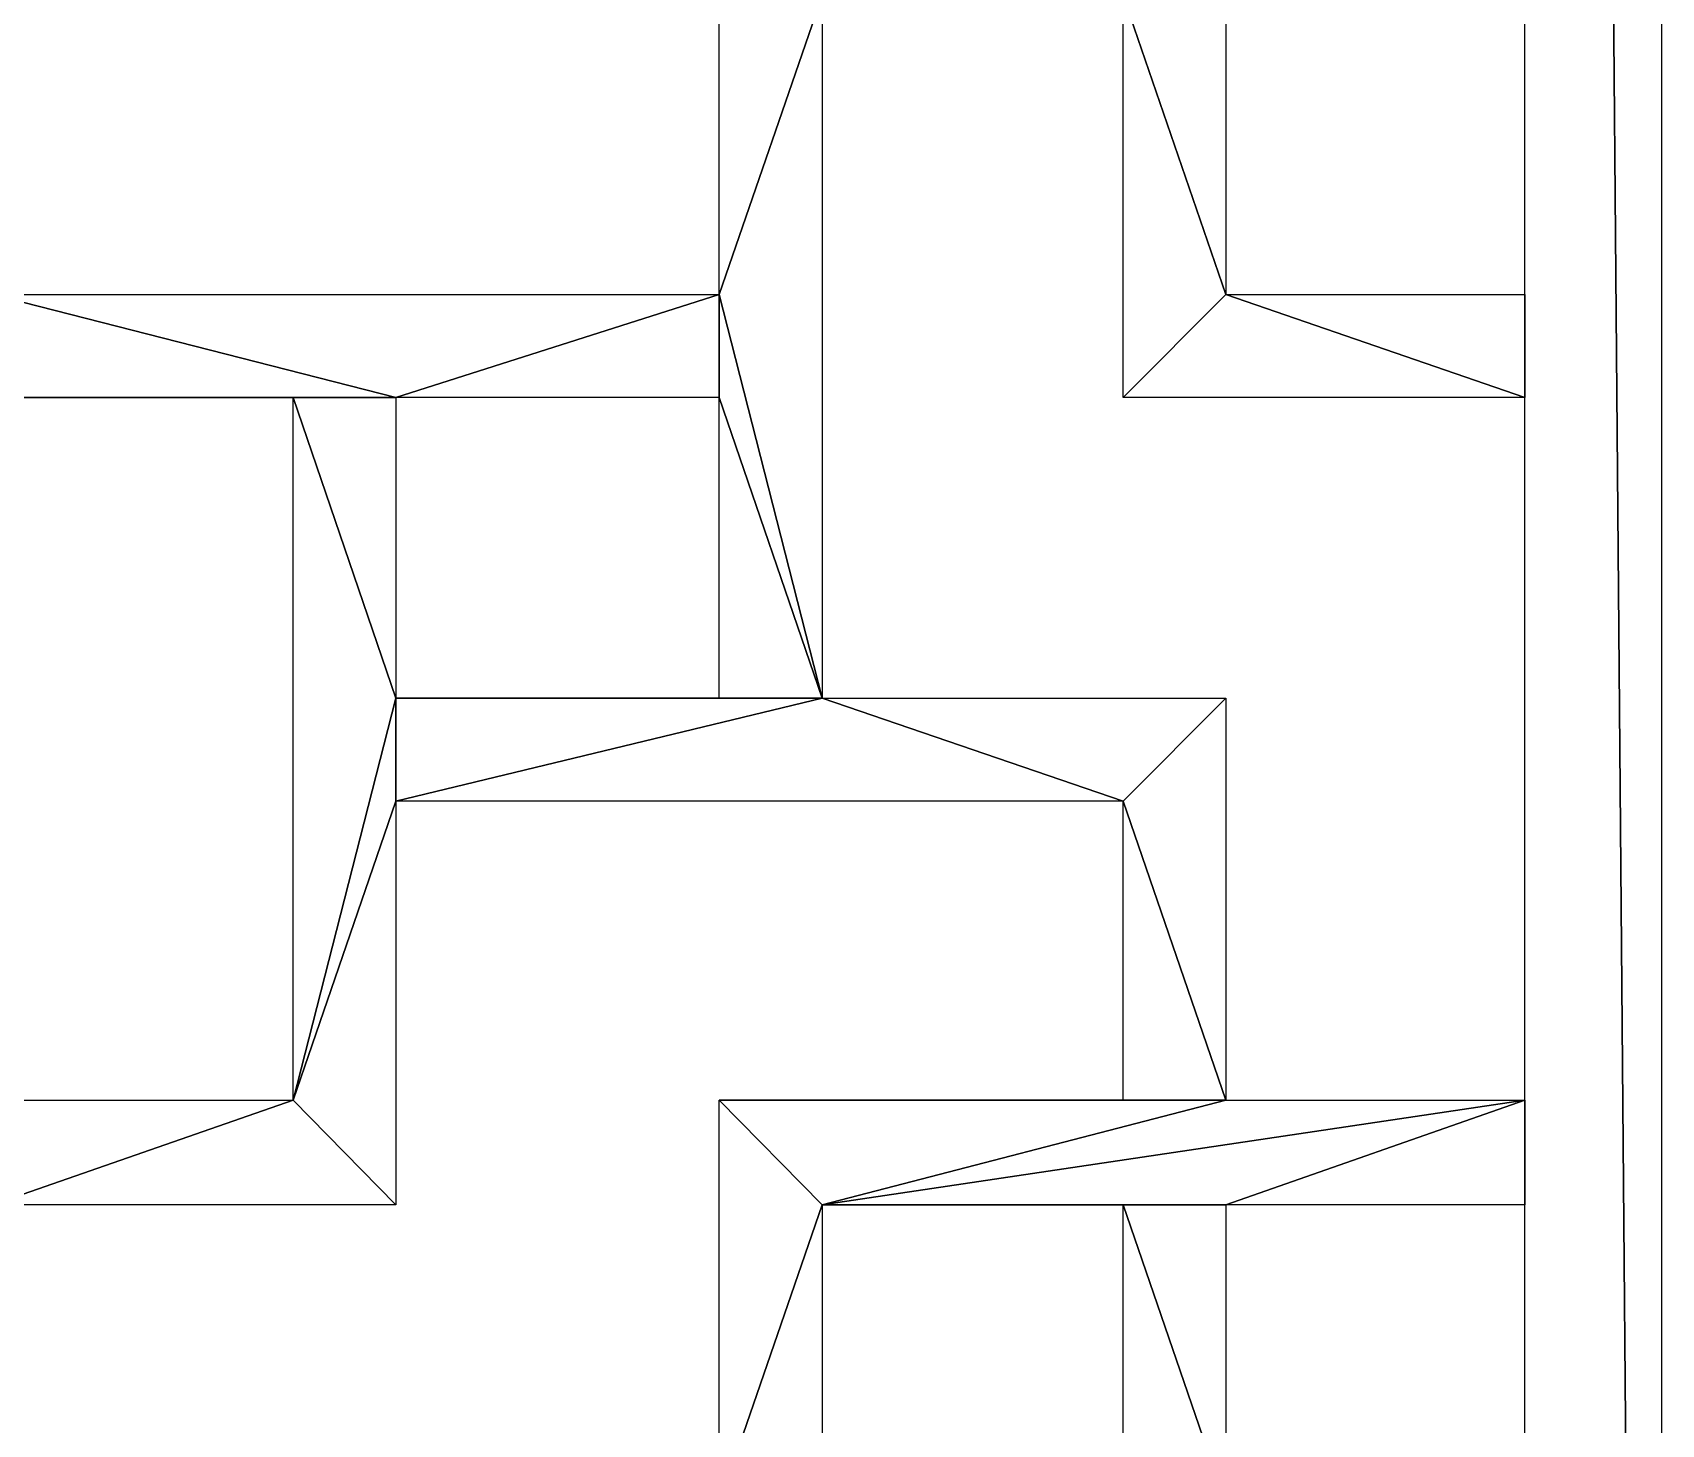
# Model space of a CAD drawing. Header units: centimetres. Extents: x -27.5 to -18.9, y -9.4 to 9.5.
# Drawn here: x -20.774 to -18.888, y -4.494 to -2.883 of the extents above; entities that cross this region are included whole.
import ezdxf

# ---------------------------------------------------------------- set-up
doc = ezdxf.new("R2010")
doc.units = ezdxf.units.CM
doc.header["$MEASUREMENT"] = 0
doc.layers.add('layer 1', color=7, linetype='Continuous')

msp = doc.modelspace()

# ---------------------------------------------------------------- linework, layer by layer
at = {"layer": 'layer 1', "color": 250}
for points in [[(-18.88772, 9.47963), (-18.88772, 9.47963), (-19.04571, 9.3217), (-19.04571, 9.3217), (-19.04571, 9.3217), (-19.04571, 9.3217), (-18.88772, -9.3973), (-18.88772, -9.3973), (-18.88772, -9.3973), (-18.88772, -9.3973), (-18.88772, 9.47963), (-18.88772, 9.47963)], [(-18.88772, 9.47963), (-18.88772, 9.47963), (-19.04571, 9.3217), (-19.04571, 9.3217), (-19.04571, 9.3217), (-19.04571, 9.3217), (-18.88772, -9.3973), (-18.88772, -9.3973), (-18.88772, -9.3973), (-18.88772, -9.3973), (-18.88772, 9.47963), (-18.88772, 9.47963)], [(-19.04571, 9.3217), (-19.04571, 9.3217), (-19.04571, -9.23937), (-19.04571, -9.23937), (-19.04571, -9.23937), (-19.04571, -9.23937), (-18.88772, -9.3973), (-18.88772, -9.3973), (-18.88772, -9.3973), (-18.88772, -9.3973), (-19.04571, 9.3217), (-19.04571, 9.3217)], [(-19.04571, 9.3217), (-19.04571, 9.3217), (-19.04571, -9.23937), (-19.04571, -9.23937), (-19.04571, -9.23937), (-19.04571, -9.23937), (-18.88772, -9.3973), (-18.88772, -9.3973), (-18.88772, -9.3973), (-18.88772, -9.3973), (-19.04571, 9.3217), (-19.04571, 9.3217)], [(-19.97847, -2.71918), (-19.97847, -2.71918), (-19.97847, -3.18648), (-19.97847, -3.18648), (-19.97847, -3.18648), (-19.97847, -3.18648), (-19.85946, -2.84033), (-19.85946, -2.84033), (-19.85946, -2.84033), (-19.85946, -2.84033), (-19.97847, -2.71918), (-19.97847, -2.71918)], [(-19.97847, -2.71918), (-19.97847, -2.71918), (-19.97847, -3.18648), (-19.97847, -3.18648), (-19.97847, -3.18648), (-19.97847, -3.18648), (-19.85946, -2.84033), (-19.85946, -2.84033), (-19.85946, -2.84033), (-19.85946, -2.84033), (-19.97847, -2.71918), (-19.97847, -2.71918)], [(-19.85946, -2.84033), (-19.85946, -2.84033), (-19.97847, -3.18648), (-19.97847, -3.18648), (-19.97847, -3.18648), (-19.97847, -3.18648), (-19.85946, -3.65374), (-19.85946, -3.65374), (-19.85946, -3.65374), (-19.85946, -3.65374), (-19.85946, -2.84033), (-19.85946, -2.84033)], [(-19.85946, -2.84033), (-19.85946, -2.84033), (-19.97847, -3.18648), (-19.97847, -3.18648), (-19.97847, -3.18648), (-19.97847, -3.18648), (-19.85946, -3.65374), (-19.85946, -3.65374), (-19.85946, -3.65374), (-19.85946, -3.65374), (-19.85946, -2.84033), (-19.85946, -2.84033)], [(-19.51101, -2.84033), (-19.51101, -2.84033), (-19.51101, -3.30543), (-19.51101, -3.30543), (-19.51101, -3.30543), (-19.51101, -3.30543), (-19.39197, -3.18648), (-19.39197, -3.18648), (-19.39197, -3.18648), (-19.39197, -3.18648), (-19.51101, -2.84033), (-19.51101, -2.84033)], [(-19.51101, -2.84033), (-19.51101, -2.84033), (-19.51101, -3.30543), (-19.51101, -3.30543), (-19.51101, -3.30543), (-19.51101, -3.30543), (-19.39197, -3.18648), (-19.39197, -3.18648), (-19.39197, -3.18648), (-19.39197, -3.18648), (-19.51101, -2.84033), (-19.51101, -2.84033)], [(-19.39197, -2.84033), (-19.39197, -2.84033), (-19.51101, -2.84033), (-19.51101, -2.84033), (-19.51101, -2.84033), (-19.51101, -2.84033), (-19.39197, -3.18648), (-19.39197, -3.18648), (-19.39197, -3.18648), (-19.39197, -3.18648), (-19.39197, -2.84033), (-19.39197, -2.84033)], [(-19.39197, -2.84033), (-19.39197, -2.84033), (-19.51101, -2.84033), (-19.51101, -2.84033), (-19.51101, -2.84033), (-19.51101, -2.84033), (-19.39197, -3.18648), (-19.39197, -3.18648), (-19.39197, -3.18648), (-19.39197, -3.18648), (-19.39197, -2.84033), (-19.39197, -2.84033)], [(-20.82037, -3.18648), (-20.82037, -3.18648), (-20.93721, -3.30543), (-20.93721, -3.30543), (-20.93721, -3.30543), (-20.93721, -3.30543), (-20.35287, -3.30543), (-20.35287, -3.30543), (-20.35287, -3.30543), (-20.35287, -3.30543), (-20.82037, -3.18648), (-20.82037, -3.18648)], [(-20.82037, -3.18648), (-20.82037, -3.18648), (-20.93721, -3.30543), (-20.93721, -3.30543), (-20.93721, -3.30543), (-20.93721, -3.30543), (-20.35287, -3.30543), (-20.35287, -3.30543), (-20.35287, -3.30543), (-20.35287, -3.30543), (-20.82037, -3.18648), (-20.82037, -3.18648)], [(-20.35287, -3.30543), (-20.35287, -3.30543), (-19.97847, -3.18648), (-19.97847, -3.18648), (-19.97847, -3.18648), (-19.97847, -3.18648), (-20.82037, -3.18648), (-20.82037, -3.18648), (-20.82037, -3.18648), (-20.82037, -3.18648), (-20.35287, -3.30543), (-20.35287, -3.30543)], [(-20.35287, -3.30543), (-20.35287, -3.30543), (-19.97847, -3.18648), (-19.97847, -3.18648), (-19.97847, -3.18648), (-19.97847, -3.18648), (-20.82037, -3.18648), (-20.82037, -3.18648), (-20.82037, -3.18648), (-20.82037, -3.18648), (-20.35287, -3.30543), (-20.35287, -3.30543)], [(-19.97847, -3.18648), (-19.97847, -3.18648), (-20.35287, -3.30543), (-20.35287, -3.30543), (-20.35287, -3.30543), (-20.35287, -3.30543), (-19.97847, -3.30543), (-19.97847, -3.30543), (-19.97847, -3.30543), (-19.97847, -3.30543), (-19.97847, -3.18648), (-19.97847, -3.18648)], [(-19.97847, -3.18648), (-19.97847, -3.18648), (-20.35287, -3.30543), (-20.35287, -3.30543), (-20.35287, -3.30543), (-20.35287, -3.30543), (-19.97847, -3.30543), (-19.97847, -3.30543), (-19.97847, -3.30543), (-19.97847, -3.30543), (-19.97847, -3.18648), (-19.97847, -3.18648)], [(-19.97847, -3.18648), (-19.97847, -3.18648), (-19.97847, -3.30543), (-19.97847, -3.30543), (-19.97847, -3.30543), (-19.97847, -3.30543), (-19.85946, -3.65374), (-19.85946, -3.65374), (-19.85946, -3.65374), (-19.85946, -3.65374), (-19.97847, -3.18648), (-19.97847, -3.18648)], [(-19.97847, -3.18648), (-19.97847, -3.18648), (-19.97847, -3.30543), (-19.97847, -3.30543), (-19.97847, -3.30543), (-19.97847, -3.30543), (-19.85946, -3.65374), (-19.85946, -3.65374), (-19.85946, -3.65374), (-19.85946, -3.65374), (-19.97847, -3.18648), (-19.97847, -3.18648)], [(-19.39197, -3.18648), (-19.39197, -3.18648), (-19.51101, -3.30543), (-19.51101, -3.30543), (-19.51101, -3.30543), (-19.51101, -3.30543), (-19.04571, -3.30543), (-19.04571, -3.30543), (-19.04571, -3.30543), (-19.04571, -3.30543), (-19.39197, -3.18648), (-19.39197, -3.18648)], [(-19.39197, -3.18648), (-19.39197, -3.18648), (-19.51101, -3.30543), (-19.51101, -3.30543), (-19.51101, -3.30543), (-19.51101, -3.30543), (-19.04571, -3.30543), (-19.04571, -3.30543), (-19.04571, -3.30543), (-19.04571, -3.30543), (-19.39197, -3.18648), (-19.39197, -3.18648)], [(-19.04571, -3.18648), (-19.04571, -3.18648), (-19.39197, -3.18648), (-19.39197, -3.18648), (-19.39197, -3.18648), (-19.39197, -3.18648), (-19.04571, -3.30543), (-19.04571, -3.30543), (-19.04571, -3.30543), (-19.04571, -3.30543), (-19.04571, -3.18648), (-19.04571, -3.18648)], [(-19.04571, -3.18648), (-19.04571, -3.18648), (-19.39197, -3.18648), (-19.39197, -3.18648), (-19.39197, -3.18648), (-19.39197, -3.18648), (-19.04571, -3.30543), (-19.04571, -3.30543), (-19.04571, -3.30543), (-19.04571, -3.30543), (-19.04571, -3.18648), (-19.04571, -3.18648)], [(-20.35287, -3.30543), (-20.35287, -3.30543), (-20.93721, -3.30543), (-20.93721, -3.30543), (-20.93721, -3.30543), (-20.93721, -3.30543), (-20.47191, -3.30543), (-20.47191, -3.30543), (-20.47191, -3.30543), (-20.47191, -3.30543), (-20.35287, -3.30543), (-20.35287, -3.30543)], [(-20.35287, -3.30543), (-20.35287, -3.30543), (-20.93721, -3.30543), (-20.93721, -3.30543), (-20.93721, -3.30543), (-20.93721, -3.30543), (-20.47191, -3.30543), (-20.47191, -3.30543), (-20.47191, -3.30543), (-20.47191, -3.30543), (-20.35287, -3.30543), (-20.35287, -3.30543)], [(-20.47191, -3.30543), (-20.47191, -3.30543), (-20.47191, -4.11884), (-20.47191, -4.11884), (-20.47191, -4.11884), (-20.47191, -4.11884), (-20.35287, -3.65374), (-20.35287, -3.65374), (-20.35287, -3.65374), (-20.35287, -3.65374), (-20.47191, -3.30543), (-20.47191, -3.30543)], [(-20.47191, -3.30543), (-20.47191, -3.30543), (-20.47191, -4.11884), (-20.47191, -4.11884), (-20.47191, -4.11884), (-20.47191, -4.11884), (-20.35287, -3.65374), (-20.35287, -3.65374), (-20.35287, -3.65374), (-20.35287, -3.65374), (-20.47191, -3.30543), (-20.47191, -3.30543)], [(-20.35287, -3.30543), (-20.35287, -3.30543), (-20.47191, -3.30543), (-20.47191, -3.30543), (-20.47191, -3.30543), (-20.47191, -3.30543), (-20.35287, -3.65374), (-20.35287, -3.65374), (-20.35287, -3.65374), (-20.35287, -3.65374), (-20.35287, -3.30543), (-20.35287, -3.30543)], [(-20.35287, -3.30543), (-20.35287, -3.30543), (-20.47191, -3.30543), (-20.47191, -3.30543), (-20.47191, -3.30543), (-20.47191, -3.30543), (-20.35287, -3.65374), (-20.35287, -3.65374), (-20.35287, -3.65374), (-20.35287, -3.65374), (-20.35287, -3.30543), (-20.35287, -3.30543)], [(-19.97847, -3.30543), (-19.97847, -3.30543), (-19.97847, -3.65374), (-19.97847, -3.65374), (-19.97847, -3.65374), (-19.97847, -3.65374), (-19.85946, -3.65374), (-19.85946, -3.65374), (-19.85946, -3.65374), (-19.85946, -3.65374), (-19.97847, -3.30543), (-19.97847, -3.30543)], [(-19.97847, -3.30543), (-19.97847, -3.30543), (-19.97847, -3.65374), (-19.97847, -3.65374), (-19.97847, -3.65374), (-19.97847, -3.65374), (-19.85946, -3.65374), (-19.85946, -3.65374), (-19.85946, -3.65374), (-19.85946, -3.65374), (-19.97847, -3.30543), (-19.97847, -3.30543)], [(-20.35287, -3.65374), (-20.35287, -3.65374), (-20.47191, -4.11884), (-20.47191, -4.11884), (-20.47191, -4.11884), (-20.47191, -4.11884), (-20.35287, -3.77273), (-20.35287, -3.77273), (-20.35287, -3.77273), (-20.35287, -3.77273), (-20.35287, -3.65374), (-20.35287, -3.65374)], [(-20.35287, -3.65374), (-20.35287, -3.65374), (-20.47191, -4.11884), (-20.47191, -4.11884), (-20.47191, -4.11884), (-20.47191, -4.11884), (-20.35287, -3.77273), (-20.35287, -3.77273), (-20.35287, -3.77273), (-20.35287, -3.77273), (-20.35287, -3.65374), (-20.35287, -3.65374)], [(-19.85946, -3.65374), (-19.85946, -3.65374), (-20.35287, -3.77273), (-20.35287, -3.77273), (-20.35287, -3.77273), (-20.35287, -3.77273), (-19.51101, -3.77273), (-19.51101, -3.77273), (-19.51101, -3.77273), (-19.51101, -3.77273), (-19.85946, -3.65374), (-19.85946, -3.65374)], [(-19.85946, -3.65374), (-19.85946, -3.65374), (-20.35287, -3.77273), (-20.35287, -3.77273), (-20.35287, -3.77273), (-20.35287, -3.77273), (-19.51101, -3.77273), (-19.51101, -3.77273), (-19.51101, -3.77273), (-19.51101, -3.77273), (-19.85946, -3.65374), (-19.85946, -3.65374)], [(-20.35287, -3.65374), (-20.35287, -3.65374), (-20.35287, -3.77273), (-20.35287, -3.77273), (-20.35287, -3.77273), (-20.35287, -3.77273), (-19.85946, -3.65374), (-19.85946, -3.65374), (-19.85946, -3.65374), (-19.85946, -3.65374), (-20.35287, -3.65374), (-20.35287, -3.65374)], [(-20.35287, -3.65374), (-20.35287, -3.65374), (-20.35287, -3.77273), (-20.35287, -3.77273), (-20.35287, -3.77273), (-20.35287, -3.77273), (-19.85946, -3.65374), (-19.85946, -3.65374), (-19.85946, -3.65374), (-19.85946, -3.65374), (-20.35287, -3.65374), (-20.35287, -3.65374)], [(-19.97847, -3.65374), (-19.97847, -3.65374), (-20.35287, -3.65374), (-20.35287, -3.65374), (-20.35287, -3.65374), (-20.35287, -3.65374), (-19.85946, -3.65374), (-19.85946, -3.65374), (-19.85946, -3.65374), (-19.85946, -3.65374), (-19.97847, -3.65374), (-19.97847, -3.65374)], [(-19.97847, -3.65374), (-19.97847, -3.65374), (-20.35287, -3.65374), (-20.35287, -3.65374), (-20.35287, -3.65374), (-20.35287, -3.65374), (-19.85946, -3.65374), (-19.85946, -3.65374), (-19.85946, -3.65374), (-19.85946, -3.65374), (-19.97847, -3.65374), (-19.97847, -3.65374)], [(-19.85946, -3.65374), (-19.85946, -3.65374), (-19.51101, -3.77273), (-19.51101, -3.77273), (-19.51101, -3.77273), (-19.51101, -3.77273), (-19.39197, -3.65374), (-19.39197, -3.65374), (-19.39197, -3.65374), (-19.39197, -3.65374), (-19.85946, -3.65374), (-19.85946, -3.65374)], [(-19.85946, -3.65374), (-19.85946, -3.65374), (-19.51101, -3.77273), (-19.51101, -3.77273), (-19.51101, -3.77273), (-19.51101, -3.77273), (-19.39197, -3.65374), (-19.39197, -3.65374), (-19.39197, -3.65374), (-19.39197, -3.65374), (-19.85946, -3.65374), (-19.85946, -3.65374)], [(-19.39197, -3.65374), (-19.39197, -3.65374), (-19.51101, -3.77273), (-19.51101, -3.77273), (-19.51101, -3.77273), (-19.51101, -3.77273), (-19.39197, -4.11884), (-19.39197, -4.11884), (-19.39197, -4.11884), (-19.39197, -4.11884), (-19.39197, -3.65374), (-19.39197, -3.65374)], [(-19.39197, -3.65374), (-19.39197, -3.65374), (-19.51101, -3.77273), (-19.51101, -3.77273), (-19.51101, -3.77273), (-19.51101, -3.77273), (-19.39197, -4.11884), (-19.39197, -4.11884), (-19.39197, -4.11884), (-19.39197, -4.11884), (-19.39197, -3.65374), (-19.39197, -3.65374)], [(-20.35287, -3.77273), (-20.35287, -3.77273), (-20.47191, -4.11884), (-20.47191, -4.11884), (-20.47191, -4.11884), (-20.47191, -4.11884), (-20.35287, -4.23999), (-20.35287, -4.23999), (-20.35287, -4.23999), (-20.35287, -4.23999), (-20.35287, -3.77273), (-20.35287, -3.77273)], [(-20.35287, -3.77273), (-20.35287, -3.77273), (-20.47191, -4.11884), (-20.47191, -4.11884), (-20.47191, -4.11884), (-20.47191, -4.11884), (-20.35287, -4.23999), (-20.35287, -4.23999), (-20.35287, -4.23999), (-20.35287, -4.23999), (-20.35287, -3.77273), (-20.35287, -3.77273)], [(-19.51101, -3.77273), (-19.51101, -3.77273), (-19.51101, -4.11884), (-19.51101, -4.11884), (-19.51101, -4.11884), (-19.51101, -4.11884), (-19.39197, -4.11884), (-19.39197, -4.11884), (-19.39197, -4.11884), (-19.39197, -4.11884), (-19.51101, -3.77273), (-19.51101, -3.77273)], [(-19.51101, -3.77273), (-19.51101, -3.77273), (-19.51101, -4.11884), (-19.51101, -4.11884), (-19.51101, -4.11884), (-19.51101, -4.11884), (-19.39197, -4.11884), (-19.39197, -4.11884), (-19.39197, -4.11884), (-19.39197, -4.11884), (-19.51101, -3.77273), (-19.51101, -3.77273)], [(-20.82037, -4.23999), (-20.82037, -4.23999), (-20.47191, -4.11884), (-20.47191, -4.11884), (-20.47191, -4.11884), (-20.47191, -4.11884), (-20.81817, -4.11884), (-20.81817, -4.11884), (-20.81817, -4.11884), (-20.81817, -4.11884), (-20.82037, -4.23999), (-20.82037, -4.23999)], [(-20.82037, -4.23999), (-20.82037, -4.23999), (-20.47191, -4.11884), (-20.47191, -4.11884), (-20.47191, -4.11884), (-20.47191, -4.11884), (-20.81817, -4.11884), (-20.81817, -4.11884), (-20.81817, -4.11884), (-20.81817, -4.11884), (-20.82037, -4.23999), (-20.82037, -4.23999)], [(-20.47191, -4.11884), (-20.47191, -4.11884), (-20.82037, -4.23999), (-20.82037, -4.23999), (-20.82037, -4.23999), (-20.82037, -4.23999), (-20.35287, -4.23999), (-20.35287, -4.23999), (-20.35287, -4.23999), (-20.35287, -4.23999), (-20.47191, -4.11884), (-20.47191, -4.11884)], [(-20.47191, -4.11884), (-20.47191, -4.11884), (-20.82037, -4.23999), (-20.82037, -4.23999), (-20.82037, -4.23999), (-20.82037, -4.23999), (-20.35287, -4.23999), (-20.35287, -4.23999), (-20.35287, -4.23999), (-20.35287, -4.23999), (-20.47191, -4.11884), (-20.47191, -4.11884)], [(-19.97847, -4.11884), (-19.97847, -4.11884), (-19.85946, -4.23999), (-19.85946, -4.23999), (-19.85946, -4.23999), (-19.85946, -4.23999), (-19.39197, -4.11884), (-19.39197, -4.11884), (-19.39197, -4.11884), (-19.39197, -4.11884), (-19.97847, -4.11884), (-19.97847, -4.11884)], [(-19.97847, -4.11884), (-19.97847, -4.11884), (-19.85946, -4.23999), (-19.85946, -4.23999), (-19.85946, -4.23999), (-19.85946, -4.23999), (-19.39197, -4.11884), (-19.39197, -4.11884), (-19.39197, -4.11884), (-19.39197, -4.11884), (-19.97847, -4.11884), (-19.97847, -4.11884)], [(-19.97847, -4.11884), (-19.97847, -4.11884), (-19.97847, -4.5861), (-19.97847, -4.5861), (-19.97847, -4.5861), (-19.97847, -4.5861), (-19.85946, -4.23999), (-19.85946, -4.23999), (-19.85946, -4.23999), (-19.85946, -4.23999), (-19.97847, -4.11884), (-19.97847, -4.11884)], [(-19.97847, -4.11884), (-19.97847, -4.11884), (-19.97847, -4.5861), (-19.97847, -4.5861), (-19.97847, -4.5861), (-19.97847, -4.5861), (-19.85946, -4.23999), (-19.85946, -4.23999), (-19.85946, -4.23999), (-19.85946, -4.23999), (-19.97847, -4.11884), (-19.97847, -4.11884)], [(-19.51101, -4.11884), (-19.51101, -4.11884), (-19.97847, -4.11884), (-19.97847, -4.11884), (-19.97847, -4.11884), (-19.97847, -4.11884), (-19.39197, -4.11884), (-19.39197, -4.11884), (-19.39197, -4.11884), (-19.39197, -4.11884), (-19.51101, -4.11884), (-19.51101, -4.11884)], [(-19.51101, -4.11884), (-19.51101, -4.11884), (-19.97847, -4.11884), (-19.97847, -4.11884), (-19.97847, -4.11884), (-19.97847, -4.11884), (-19.39197, -4.11884), (-19.39197, -4.11884), (-19.39197, -4.11884), (-19.39197, -4.11884), (-19.51101, -4.11884), (-19.51101, -4.11884)], [(-19.04571, -4.11884), (-19.04571, -4.11884), (-19.85946, -4.23999), (-19.85946, -4.23999), (-19.85946, -4.23999), (-19.85946, -4.23999), (-19.39197, -4.23999), (-19.39197, -4.23999), (-19.39197, -4.23999), (-19.39197, -4.23999), (-19.04571, -4.11884), (-19.04571, -4.11884)], [(-19.04571, -4.11884), (-19.04571, -4.11884), (-19.85946, -4.23999), (-19.85946, -4.23999), (-19.85946, -4.23999), (-19.85946, -4.23999), (-19.39197, -4.23999), (-19.39197, -4.23999), (-19.39197, -4.23999), (-19.39197, -4.23999), (-19.04571, -4.11884), (-19.04571, -4.11884)], [(-19.85946, -4.23999), (-19.85946, -4.23999), (-19.04571, -4.11884), (-19.04571, -4.11884), (-19.04571, -4.11884), (-19.04571, -4.11884), (-19.39197, -4.11884), (-19.39197, -4.11884), (-19.39197, -4.11884), (-19.39197, -4.11884), (-19.85946, -4.23999), (-19.85946, -4.23999)], [(-19.85946, -4.23999), (-19.85946, -4.23999), (-19.04571, -4.11884), (-19.04571, -4.11884), (-19.04571, -4.11884), (-19.04571, -4.11884), (-19.39197, -4.11884), (-19.39197, -4.11884), (-19.39197, -4.11884), (-19.39197, -4.11884), (-19.85946, -4.23999), (-19.85946, -4.23999)], [(-19.04571, -4.11884), (-19.04571, -4.11884), (-19.39197, -4.23999), (-19.39197, -4.23999), (-19.39197, -4.23999), (-19.39197, -4.23999), (-19.04571, -4.23999), (-19.04571, -4.23999), (-19.04571, -4.23999), (-19.04571, -4.23999), (-19.04571, -4.11884), (-19.04571, -4.11884)], [(-19.04571, -4.11884), (-19.04571, -4.11884), (-19.39197, -4.23999), (-19.39197, -4.23999), (-19.39197, -4.23999), (-19.39197, -4.23999), (-19.04571, -4.23999), (-19.04571, -4.23999), (-19.04571, -4.23999), (-19.04571, -4.23999), (-19.04571, -4.11884), (-19.04571, -4.11884)], [(-19.85946, -4.23999), (-19.85946, -4.23999), (-19.97847, -4.5861), (-19.97847, -4.5861), (-19.97847, -4.5861), (-19.97847, -4.5861), (-19.85946, -5.05341), (-19.85946, -5.05341), (-19.85946, -5.05341), (-19.85946, -5.05341), (-19.85946, -4.23999), (-19.85946, -4.23999)], [(-19.85946, -4.23999), (-19.85946, -4.23999), (-19.97847, -4.5861), (-19.97847, -4.5861), (-19.97847, -4.5861), (-19.97847, -4.5861), (-19.85946, -5.05341), (-19.85946, -5.05341), (-19.85946, -5.05341), (-19.85946, -5.05341), (-19.85946, -4.23999), (-19.85946, -4.23999)], [(-19.39197, -4.23999), (-19.39197, -4.23999), (-19.85946, -4.23999), (-19.85946, -4.23999), (-19.85946, -4.23999), (-19.85946, -4.23999), (-19.51101, -4.23999), (-19.51101, -4.23999), (-19.51101, -4.23999), (-19.51101, -4.23999), (-19.39197, -4.23999), (-19.39197, -4.23999)], [(-19.39197, -4.23999), (-19.39197, -4.23999), (-19.85946, -4.23999), (-19.85946, -4.23999), (-19.85946, -4.23999), (-19.85946, -4.23999), (-19.51101, -4.23999), (-19.51101, -4.23999), (-19.51101, -4.23999), (-19.51101, -4.23999), (-19.39197, -4.23999), (-19.39197, -4.23999)], [(-19.51101, -4.23999), (-19.51101, -4.23999), (-19.51101, -4.7051), (-19.51101, -4.7051), (-19.51101, -4.7051), (-19.51101, -4.7051), (-19.39197, -4.5861), (-19.39197, -4.5861), (-19.39197, -4.5861), (-19.39197, -4.5861), (-19.51101, -4.23999), (-19.51101, -4.23999)], [(-19.51101, -4.23999), (-19.51101, -4.23999), (-19.51101, -4.7051), (-19.51101, -4.7051), (-19.51101, -4.7051), (-19.51101, -4.7051), (-19.39197, -4.5861), (-19.39197, -4.5861), (-19.39197, -4.5861), (-19.39197, -4.5861), (-19.51101, -4.23999), (-19.51101, -4.23999)], [(-19.39197, -4.23999), (-19.39197, -4.23999), (-19.51101, -4.23999), (-19.51101, -4.23999), (-19.51101, -4.23999), (-19.51101, -4.23999), (-19.39197, -4.5861), (-19.39197, -4.5861), (-19.39197, -4.5861), (-19.39197, -4.5861), (-19.39197, -4.23999), (-19.39197, -4.23999)], [(-19.39197, -4.23999), (-19.39197, -4.23999), (-19.51101, -4.23999), (-19.51101, -4.23999), (-19.51101, -4.23999), (-19.51101, -4.23999), (-19.39197, -4.5861), (-19.39197, -4.5861), (-19.39197, -4.5861), (-19.39197, -4.5861), (-19.39197, -4.23999), (-19.39197, -4.23999)]]:
    msp.add_open_spline(points, degree=3, knots=[0, 0, 0, 0, 0.25, 0.25, 0.25, 0.25, 0.5, 0.5, 0.5, 0.5, 1, 1, 1, 1], dxfattribs=at)

doc.saveas('drawing.dxf')
